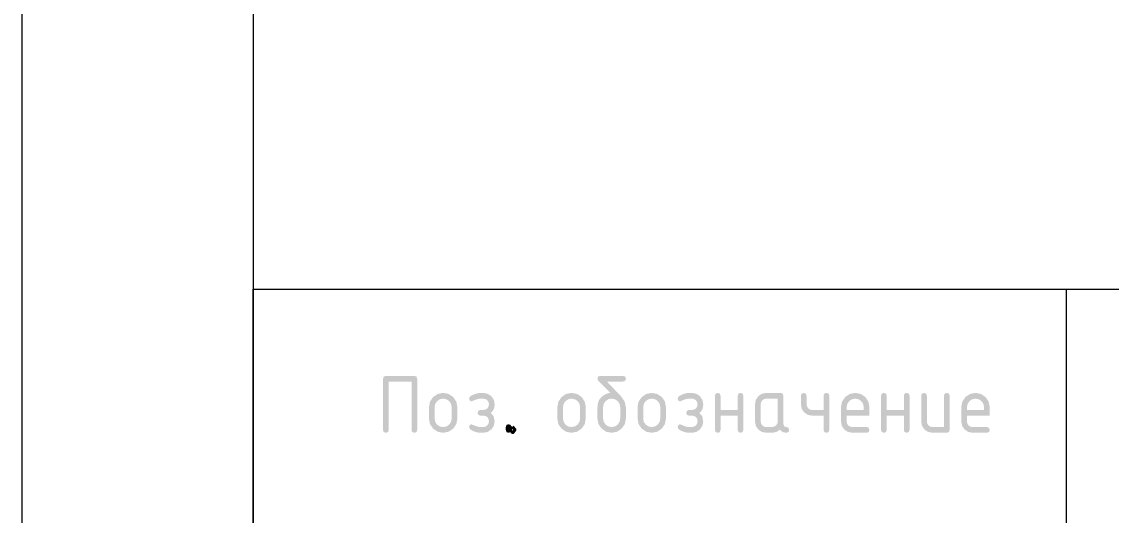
# Model space of a CAD drawing. Header units: millimetres. Extents: x 0 to 420, y 0 to 297.
# Drawn here: x 0.21 to 33.29, y 51.68 to 66.66 of the extents above; entities that cross this region are included whole.
import ezdxf

# ---------------------------------------------------------------- set-up
doc = ezdxf.new("R2010")
doc.units = ezdxf.units.MM
doc.styles.get("Standard").update_dxf_attribs({"font": 'STANDARD'})

msp = doc.modelspace()

# ---------------------------------------------------------------- hatches: boundary and pattern name
for points in [[(11.265739, 55.914726), (12.130045, 55.914726), (12.194813, 55.892953), (12.216586, 55.828186), (12.216586, 54.273207), (12.194813, 54.208233), (12.130045, 54.186666), (12.065071, 54.208233), (12.043504, 54.273207), (12.043504, 55.742196), (11.35228, 55.742196), (11.35228, 54.273207), (11.330507, 54.208233), (11.265739, 54.186666), (11.201247, 54.208233), (11.17975, 54.273207), (11.17975, 55.828186), (11.201247, 55.892953)], [(14.394779, 54.532278), (14.383273, 54.60435), (14.349028, 54.659058), (14.303553, 54.690064), (14.246502, 54.703706), (14.135708, 54.70536), (14.073972, 54.730165), (14.049167, 54.79135), (14.074523, 54.853637), (14.108423, 54.872516), (14.160513, 54.878993), (14.18642, 54.878993), (14.213981, 54.87789), (14.291289, 54.890293), (14.347926, 54.9275), (14.382928, 54.983241), (14.394779, 55.050972), (14.382101, 55.11822), (14.344619, 55.173893), (14.288946, 55.2111), (14.221698, 55.223502), (14.135708, 55.223502), (14.055024, 55.212409), (13.958217, 55.179405), (13.8796, 55.146677), (13.85514, 55.135859), (13.809389, 55.167278), (13.790096, 55.227361), (13.825305, 55.292129), (13.931207, 55.350282), (14.041106, 55.385008), (14.135708, 55.396584), (14.221698, 55.396584), (14.355712, 55.371435), (14.466988, 55.296263), (14.54216, 55.184573), (14.56731, 55.050972), (14.559868, 54.965292), (14.537544, 54.893462), (14.500337, 54.835481), (14.448247, 54.79135), (14.537544, 54.687859), (14.56731, 54.532278), (14.54216, 54.397989), (14.466988, 54.286436), (14.355712, 54.21154), (14.221698, 54.186666), (14.135708, 54.186666), (14.038901, 54.197829), (13.930105, 54.231315), (13.82496, 54.288366), (13.790096, 54.355338), (13.809389, 54.415972), (13.856793, 54.447391), (13.884836, 54.436298), (13.962075, 54.403294), (14.05592, 54.370566), (14.135708, 54.359748), (14.221698, 54.359748), (14.288257, 54.372219), (14.344067, 54.409909), (14.382032, 54.465306)], [(20.727759, 54.532278), (20.716253, 54.60435), (20.682009, 54.659058), (20.636533, 54.690064), (20.579482, 54.703706), (20.468688, 54.70536), (20.406952, 54.730165), (20.382147, 54.79135), (20.407503, 54.853637), (20.441403, 54.872516), (20.493493, 54.878993), (20.5194, 54.878993), (20.546961, 54.87789), (20.624269, 54.890293), (20.680906, 54.9275), (20.715908, 54.983241), (20.727759, 55.050972), (20.715081, 55.11822), (20.677599, 55.173893), (20.621926, 55.2111), (20.554678, 55.223502), (20.468688, 55.223502), (20.388004, 55.212409), (20.291197, 55.179405), (20.21258, 55.146677), (20.18812, 55.135859), (20.142369, 55.167278), (20.123076, 55.227361), (20.158285, 55.292129), (20.264187, 55.350282), (20.374086, 55.385008), (20.468688, 55.396584), (20.554678, 55.396584), (20.688692, 55.371435), (20.799969, 55.296263), (20.875141, 55.184573), (20.90029, 55.050972), (20.892848, 54.965292), (20.870524, 54.893462), (20.833317, 54.835481), (20.781227, 54.79135), (20.870524, 54.687859), (20.90029, 54.532278), (20.875141, 54.397989), (20.799969, 54.286436), (20.688692, 54.21154), (20.554678, 54.186666), (20.468688, 54.186666), (20.371881, 54.197829), (20.263085, 54.231315), (20.157941, 54.288366), (20.123076, 54.355338), (20.142369, 54.415972), (20.189773, 54.447391), (20.217816, 54.436298), (20.295055, 54.403294), (20.3889, 54.370566), (20.468688, 54.359748), (20.554678, 54.359748), (20.621237, 54.372219), (20.677048, 54.409909), (20.715013, 54.465306)], [(21.426667, 54.70536), (21.426667, 54.273207), (21.404894, 54.208233), (21.340126, 54.186666), (21.275634, 54.208233), (21.254136, 54.273207), (21.254136, 55.310043), (21.275634, 55.374811), (21.340126, 55.396584), (21.404894, 55.374811), (21.426667, 55.310043), (21.426667, 54.87789), (21.94536, 54.87789), (21.94536, 55.310043), (21.966858, 55.374811), (22.03135, 55.396584), (22.096118, 55.374811), (22.117891, 55.310043), (22.117891, 54.273207), (22.096118, 54.208233), (22.03135, 54.186666), (21.966858, 54.208233), (21.94536, 54.273207), (21.94536, 54.70536)], [(24.728237, 55.310043), (24.728237, 54.273207), (24.706464, 54.208233), (24.641696, 54.186666), (24.577204, 54.208233), (24.555706, 54.273207), (24.555706, 54.70536), (24.210094, 54.70536), (24.077458, 54.730165), (23.965906, 54.804579), (23.88977, 54.914133), (23.864483, 55.044357), (23.864483, 55.310043), (23.88598, 55.374811), (23.950472, 55.396584), (24.01524, 55.374811), (24.037013, 55.310043), (24.037013, 55.050972), (24.049553, 54.984826), (24.087725, 54.928602), (24.143949, 54.890431), (24.210094, 54.87789), (24.555706, 54.87789), (24.555706, 55.310043), (24.577204, 55.374811), (24.641696, 55.396584), (24.706464, 55.374811)], [(26.471896, 54.70536), (26.471896, 54.273207), (26.450123, 54.208233), (26.385356, 54.186666), (26.320863, 54.208233), (26.299366, 54.273207), (26.299366, 55.310043), (26.320863, 55.374811), (26.385356, 55.396584), (26.450123, 55.374811), (26.471896, 55.310043), (26.471896, 54.87789), (26.99059, 54.87789), (26.99059, 55.310043), (27.012087, 55.374811), (27.076579, 55.396584), (27.141347, 55.374811), (27.16312, 55.310043), (27.16312, 54.273207), (27.141347, 54.208233), (27.076579, 54.186666), (27.012087, 54.208233), (26.99059, 54.273207), (26.99059, 54.70536)], [(28.380562, 55.310043), (28.380562, 54.273207), (28.358789, 54.208233), (28.294021, 54.186666), (27.86242, 54.186666), (27.72813, 54.21154), (27.616578, 54.286436), (27.541681, 54.397989), (27.516808, 54.532278), (27.516808, 55.310043), (27.538305, 55.374811), (27.602797, 55.396584), (27.667565, 55.374811), (27.689338, 55.310043), (27.689338, 54.532278), (27.701878, 54.466408), (27.74005, 54.41046), (27.796274, 54.372288), (27.86242, 54.359748), (28.208032, 54.359748), (28.208032, 55.310043), (28.229529, 55.374811), (28.294021, 55.396584), (28.358789, 55.374811)], [(14.905083, 54.359748), (14.926581, 54.42424), (14.991073, 54.445738), (15.055841, 54.42424), (15.077614, 54.359748), (15.077614, 54.273207), (15.055841, 54.208233), (14.991073, 54.186666), (14.926581, 54.208233), (14.905083, 54.273207)]]:
    msp.add_hatch(color=7).paths.add_polyline_path(points, flags=0)
h = msp.add_hatch(color=7)
h.paths.add_polyline_path([(18.551947, 54.964431), (18.551947, 54.618819), (18.520252, 54.452214), (18.425719, 54.312895), (18.285986, 54.218155), (18.119794, 54.186666), (17.953672, 54.218155), (17.814421, 54.312895), (17.719681, 54.452214), (17.688193, 54.618819), (17.688193, 54.964431), (17.702154, 55.085664), (17.744072, 55.18974), (17.813999, 55.27666), (17.911986, 55.346423), (18.001352, 55.383906), (18.084517, 55.396584), (17.704729, 55.77582), (17.688193, 55.827083), (17.70969, 55.892816), (17.774182, 55.914726), (18.46706, 55.914726), (18.531552, 55.892953), (18.55305, 55.828186), (18.531552, 55.763693), (18.46706, 55.742196), (17.975927, 55.742196), (18.410836, 55.285238), (18.516532, 55.130209)], flags=0)
h.paths.add_polyline_path([(18.379417, 54.618819), (18.379417, 54.964431), (18.3604, 55.063788), (18.303349, 55.147435), (18.219427, 55.204485), (18.119794, 55.223502), (18.020438, 55.204485), (17.936791, 55.147435), (17.87974, 55.063788), (17.860723, 54.964431), (17.860723, 54.618819), (17.879396, 54.518291), (17.935688, 54.434713), (18.019266, 54.37842), (18.119794, 54.359748), (18.219427, 54.378489), (18.303349, 54.435265), (18.3604, 54.519187)], flags=0)
h = msp.add_hatch(color=7)
h.paths.add_polyline_path([(12.572654, 54.618819), (12.572654, 54.964431), (12.604143, 55.13014), (12.698883, 55.269804), (12.838133, 55.36482), (13.004256, 55.396584), (13.171825, 55.365234), (13.311283, 55.271458), (13.405058, 55.132001), (13.436409, 54.964431), (13.436409, 54.618819), (13.404714, 54.452214), (13.31018, 54.312895), (13.170447, 54.218155), (13.004256, 54.186666), (12.838133, 54.218155), (12.698883, 54.312895), (12.604143, 54.452214)], flags=0)
h.paths.add_polyline_path([(13.263878, 54.618819), (13.263878, 54.964431), (13.244861, 55.063788), (13.187811, 55.147435), (13.103888, 55.204485), (13.004256, 55.223502), (12.904899, 55.204485), (12.821252, 55.147435), (12.764202, 55.063788), (12.745185, 54.964431), (12.745185, 54.618819), (12.763857, 54.518291), (12.82015, 54.434713), (12.903728, 54.37842), (13.004256, 54.359748), (13.103888, 54.378489), (13.187811, 54.435265), (13.244861, 54.519187)], flags=0)
h = msp.add_hatch(color=7)
h.paths.add_polyline_path([(16.470751, 54.618819), (16.470751, 54.964431), (16.502239, 55.13014), (16.596979, 55.269804), (16.73623, 55.36482), (16.902353, 55.396584), (17.069922, 55.365234), (17.20938, 55.271458), (17.303155, 55.132001), (17.334505, 54.964431), (17.334505, 54.618819), (17.302811, 54.452214), (17.208277, 54.312895), (17.068544, 54.218155), (16.902353, 54.186666), (16.73623, 54.218155), (16.596979, 54.312895), (16.502239, 54.452214)], flags=0)
h.paths.add_polyline_path([(17.161975, 54.618819), (17.161975, 54.964431), (17.142958, 55.063788), (17.085907, 55.147435), (17.001985, 55.204485), (16.902353, 55.223502), (16.802996, 55.204485), (16.719349, 55.147435), (16.662298, 55.063788), (16.643281, 54.964431), (16.643281, 54.618819), (16.661954, 54.518291), (16.718247, 54.434713), (16.801825, 54.37842), (16.902353, 54.359748), (17.001985, 54.378489), (17.085907, 54.435265), (17.142958, 54.519187)], flags=0)
h = msp.add_hatch(color=7)
h.paths.add_polyline_path([(18.905635, 54.618819), (18.905635, 54.964431), (18.937123, 55.13014), (19.031863, 55.269804), (19.171114, 55.36482), (19.337236, 55.396584), (19.504806, 55.365234), (19.644263, 55.271458), (19.738038, 55.132001), (19.769389, 54.964431), (19.769389, 54.618819), (19.737694, 54.452214), (19.643161, 54.312895), (19.503427, 54.218155), (19.337236, 54.186666), (19.171114, 54.218155), (19.031863, 54.312895), (18.937123, 54.452214)], flags=0)
h.paths.add_polyline_path([(19.596858, 54.618819), (19.596858, 54.964431), (19.577842, 55.063788), (19.520791, 55.147435), (19.436868, 55.204485), (19.337236, 55.223502), (19.23788, 55.204485), (19.154233, 55.147435), (19.097182, 55.063788), (19.078165, 54.964431), (19.078165, 54.618819), (19.096837, 54.518291), (19.15313, 54.434713), (19.236708, 54.37842), (19.337236, 54.359748), (19.436868, 54.378489), (19.520791, 54.435265), (19.577842, 54.519187)], flags=0)
h = msp.add_hatch(color=7)
h.paths.add_polyline_path([(23.162802, 55.223502), (22.81719, 55.223502), (22.750148, 55.210756), (22.694269, 55.172791), (22.65658, 55.117049), (22.644108, 55.050972), (22.644108, 54.532278), (22.656649, 54.466408), (22.69482, 54.41046), (22.751044, 54.372288), (22.81719, 54.359748), (22.98972, 54.359748), (23.05628, 54.372219), (23.11209, 54.409909), (23.150055, 54.465306), (23.162802, 54.532278)], flags=0)
h.paths.add_polyline_path([(23.508414, 54.273207), (23.486641, 54.208233), (23.421873, 54.186666), (23.311975, 54.209473), (23.223987, 54.278168), (23.117602, 54.209473), (22.98972, 54.186666), (22.81719, 54.186666), (22.6829, 54.21154), (22.571348, 54.286436), (22.496452, 54.397989), (22.471578, 54.532278), (22.471578, 55.050972), (22.496452, 55.184573), (22.571348, 55.296263), (22.6829, 55.371435), (22.81719, 55.396584), (23.248792, 55.396584), (23.313559, 55.374811), (23.335332, 55.310043), (23.335332, 54.445738), (23.356899, 54.381245), (23.421873, 54.359748), (23.486641, 54.337975)], flags=0)
h = msp.add_hatch(color=7)
h.paths.add_polyline_path([(25.513526, 55.223502), (25.414169, 55.204485), (25.330522, 55.147435), (25.273472, 55.063788), (25.254455, 54.964431), (25.254455, 54.87789), (25.773148, 54.87789), (25.773148, 54.964431), (25.754131, 55.063788), (25.69708, 55.147435), (25.613158, 55.204485)], flags=0)
h.paths.add_polyline_path([(25.254455, 54.70536), (25.254455, 54.532278), (25.266995, 54.466408), (25.305166, 54.41046), (25.36139, 54.372288), (25.427536, 54.359748), (25.859138, 54.359748), (25.923906, 54.337975), (25.945679, 54.273207), (25.923906, 54.208233), (25.859138, 54.186666), (25.427536, 54.186666), (25.293246, 54.21154), (25.181694, 54.286436), (25.106798, 54.397989), (25.081924, 54.532278), (25.081924, 54.964431), (25.113412, 55.13014), (25.208153, 55.269804), (25.347403, 55.36482), (25.513526, 55.396584), (25.681095, 55.365234), (25.820553, 55.271458), (25.914328, 55.132001), (25.945679, 54.964431), (25.945679, 54.70536)], flags=0)
h = msp.add_hatch(color=7)
h.paths.add_polyline_path([(29.165851, 55.223502), (29.066494, 55.204485), (28.982847, 55.147435), (28.925797, 55.063788), (28.90678, 54.964431), (28.90678, 54.87789), (29.425473, 54.87789), (29.425473, 54.964431), (29.406456, 55.063788), (29.349406, 55.147435), (29.265483, 55.204485)], flags=0)
h.paths.add_polyline_path([(28.90678, 54.70536), (28.90678, 54.532278), (28.91932, 54.466408), (28.957492, 54.41046), (29.013716, 54.372288), (29.079861, 54.359748), (29.511463, 54.359748), (29.576231, 54.337975), (29.598004, 54.273207), (29.576231, 54.208233), (29.511463, 54.186666), (29.079861, 54.186666), (28.945572, 54.21154), (28.834019, 54.286436), (28.759123, 54.397989), (28.734249, 54.532278), (28.734249, 54.964431), (28.765738, 55.13014), (28.860478, 55.269804), (28.999728, 55.36482), (29.165851, 55.396584), (29.33342, 55.365234), (29.472878, 55.271458), (29.566653, 55.132001), (29.598004, 54.964431), (29.598004, 54.70536)], flags=0)

# ---------------------------------------------------------------- linework, layer by layer
at = {"color": 7, "lineweight": 0}
for points in [[(0.211668, 0), (420.073667, 0), (420.073667, 296.925999), (0.211668, 296.925999)], [(7.239002, 1.735667), (418.338, 1.735667), (418.338, 295.190332), (7.239002, 295.190332)], [(121.708333, 1.735667), (7.239, 1.735667), (7.239, 58.547), (121.708333, 58.547)]]:
    msp.add_lwpolyline(points, close=True, dxfattribs=at)
msp.add_lwpolyline([(31.919333, 58.547), (31.919333, 1.735667)], dxfattribs=at)

# ---------------------------------------------------------------- texts
at = {"color": 7, "insert": (14.732001, 56.124428), "char_height": 1.937762, "attachment_point": 1}
msp.add_mtext('. ', dxfattribs=at)

doc.saveas('drawing.dxf')
